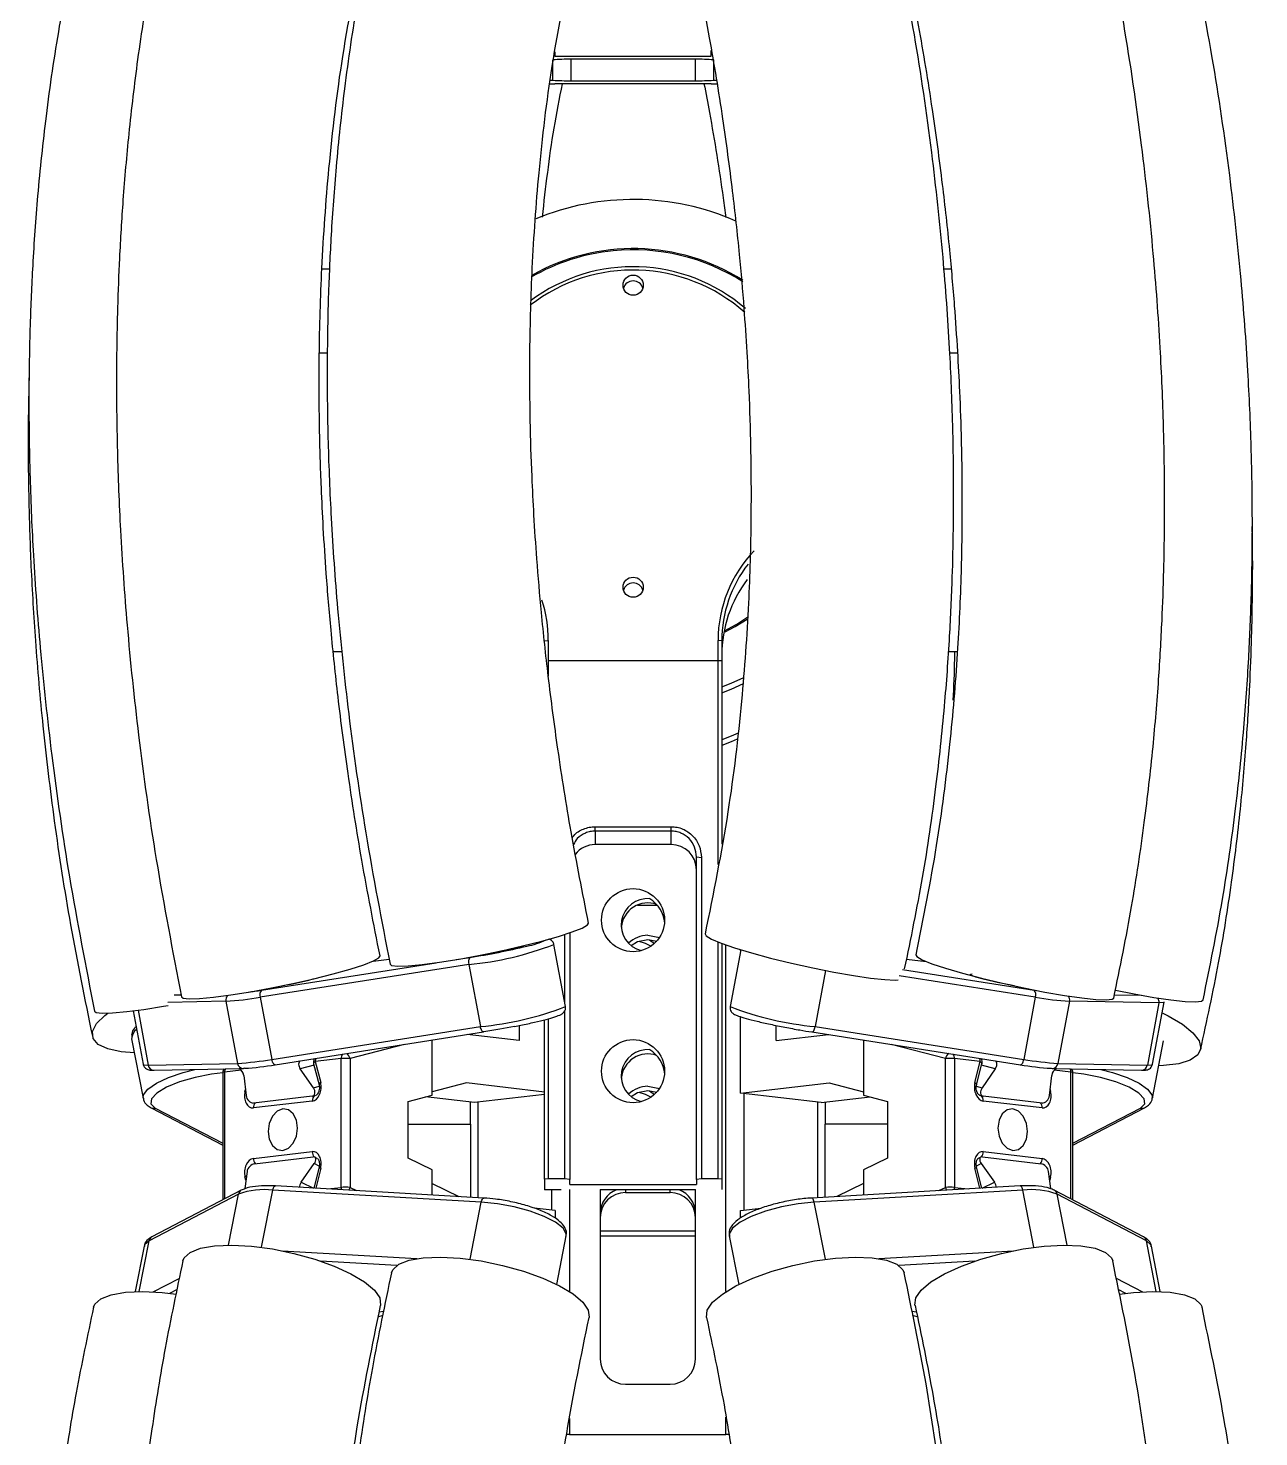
# Model space of a CAD drawing. Header units: millimetres. Extents: x 15 to 1184, y 5 to 836.
# Drawn here: x 571.63 to 591.06, y 318.06 to 340.3 of the extents above; entities that cross this region are included whole.
import ezdxf

# ---------------------------------------------------------------- set-up
doc = ezdxf.new("R2010")
doc.units = ezdxf.units.MM
doc.layers.get('0').update_dxf_attribs({"lineweight": 18})

msp = doc.modelspace()

# ---------------------------------------------------------------- linework, layer by layer
at = {"color": 7, "linetype": 'Continuous', "lineweight": 25}
for p, q in [((579.9139, 339.4766), (579.9139, 339.7986)), ((579.9482, 339.9246), (579.9482, 339.8541)), ((579.9482, 339.8541), (582.4168, 339.8541)), ((582.1683, 339.8077), (580.1967, 339.8077)), ((580.1967, 339.8077), (580.1967, 339.4675)), ((582.1683, 339.4675), (582.1683, 339.8077)), ((582.4168, 339.8541), (582.4168, 339.9444)), ((582.4511, 339.7986), (582.4511, 339.4766)), ((579.878, 339.4793), (579.9139, 339.4766)), ((582.4168, 339.4211), (579.9482, 339.4211)), ((580.1967, 339.4675), (582.1683, 339.4675)), ((582.4511, 339.4766), (582.4931, 339.4798)), ((576.2668, 336.5006), (576.3891, 336.5006)), ((586.0879, 336.5006), (586.2021, 336.5006)), ((576.3534, 335.1666), (576.2272, 335.1666)), ((586.3039, 335.1666), (586.1819, 335.1666)), ((579.7825, 330.6266), (579.8425, 330.6335)), ((579.8425, 330.6335), (579.8425, 330.3115)), ((582.5225, 330.3115), (582.5225, 330.6335)), ((582.5825, 330.6266), (582.5225, 330.6335)), ((582.5825, 330.6266), (582.5825, 330.3109)), ((576.4473, 330.4571), (576.5871, 330.4571)), ((579.8425, 330.3115), (579.8425, 330.0658)), ((582.5225, 330.3115), (579.8425, 330.3115)), ((582.5225, 327.0933), (582.5225, 330.3115)), ((582.5825, 330.3109), (582.5225, 330.3115)), ((582.5825, 330.3109), (582.5825, 327.4142)), ((586.1619, 330.4571), (586.3017, 330.4571)), ((580.5825, 327.6921), (581.7825, 327.6921)), ((580.5825, 327.6233), (580.5825, 327.6921)), ((581.7825, 327.6233), (580.5825, 327.6233)), ((580.5825, 327.6233), (580.5825, 327.4088)), ((581.7825, 327.6233), (581.7825, 327.6921)), ((581.7825, 327.4088), (581.7825, 327.6233)), ((581.7825, 327.4088), (580.5825, 327.4088)), ((582.1825, 327.214), (582.2609, 327.2049)), ((582.1825, 322.1222), (582.1825, 327.214)), ((582.2609, 327.2049), (582.2609, 322.1332)), ((581.25, 326.4551), (581.5615, 326.4551)), ((580.1825, 326.0169), (580.1825, 322.1222)), ((580.1136, 324.853), (579.9306, 325.8336)), ((580.1041, 324.9035), (580.1041, 325.9911)), ((581.4134, 325.9088), (581.5542, 325.8847)), ((581.4405, 325.908), (581.5192, 325.8497)), ((582.5225, 322.1332), (582.5225, 325.8729)), ((582.5825, 325.8499), (582.5825, 322.1261)), ((582.6477, 320.3522), (582.6477, 325.8264)), ((577.0761, 325.5708), (577.3297, 325.6001)), ((578.3897, 325.5946), (578.6048, 325.6284)), ((582.8808, 325.7506), (582.7133, 324.8529)), ((582.877, 325.7356), (582.8783, 325.7373)), ((582.8781, 325.7357), (582.877, 325.7356)), ((582.877, 325.7303), (582.877, 325.7356)), ((585.4994, 325.5999), (585.8103, 325.5639)), ((578.5871, 325.517), (575.2943, 324.9995)), ((575.3121, 325.1108), (578.0707, 325.5444)), ((578.5871, 325.517), (578.7701, 324.5364)), ((584.2219, 325.4213), (584.0567, 324.5364)), ((585.4373, 325.4374), (587.5148, 325.1108)), ((587.5325, 324.9994), (585.3837, 325.3372)), ((574.7531, 324.9368), (573.8321, 324.919)), ((573.9342, 325.0372), (574.0449, 325.0394)), ((574.7531, 324.9368), (574.9361, 323.9561)), ((575.2943, 324.9995), (575.4773, 324.0188)), ((587.5325, 324.9994), (587.3495, 324.0188)), ((587.5148, 325.1108), (587.5856, 325.0999)), ((588.0737, 324.9368), (587.8907, 323.9561)), ((589.4846, 324.9095), (588.0737, 324.9368)), ((588.7819, 325.0393), (589.2085, 325.0311)), ((589.4846, 324.9095), (589.3016, 323.9289)), ((589.383, 323.9412), (589.566, 324.9218)), ((573.2865, 324.7843), (573.4439, 323.9412)), ((573.3637, 324.7947), (573.5253, 323.9289)), ((580.1041, 322.1332), (580.1041, 324.7865)), ((582.877, 323.4836), (582.877, 324.6927)), ((575.4773, 324.0188), (578.7701, 324.5364)), ((579.3841, 324.5534), (579.3841, 324.315)), ((579.7825, 322.1261), (579.7825, 324.6443)), ((579.8425, 324.6606), (579.8425, 322.1332)), ((583.4427, 324.3149), (583.4427, 324.5537)), ((584.0567, 324.5364), (587.3495, 324.0188)), ((573.2623, 324.3426), (573.4453, 323.4044)), ((575.5289, 323.9334), (578.8217, 324.4509)), ((577.5687, 324.254), (576.7113, 324.0306)), ((578.0066, 323.4531), (578.0066, 324.3228)), ((579.3841, 324.315), (578.5622, 324.4102)), ((578.8245, 324.4517), (578.8217, 324.4509)), ((583.4427, 324.3149), (584.2646, 324.4101)), ((584.0052, 324.4509), (587.2979, 323.9333)), ((584.8203, 324.3228), (584.8203, 323.4531)), ((586.1156, 324.0306), (585.2582, 324.254)), ((589.3814, 323.4044), (589.5579, 324.3091)), ((576.5699, 324.0306), (576.1629, 323.9834)), ((576.5699, 321.9978), (576.5699, 324.0306)), ((576.7113, 324.0306), (576.7113, 321.9978)), ((586.1156, 321.9978), (586.1156, 324.0306)), ((586.257, 324.0306), (586.257, 321.9978)), ((586.664, 323.9834), (586.257, 324.0306)), ((573.5253, 323.9289), (574.9361, 323.9561)), ((573.6174, 323.8485), (575.0282, 323.8757)), ((574.7021, 323.8094), (574.7021, 321.8003)), ((574.9947, 323.8481), (574.7314, 323.8176)), ((574.7314, 323.8176), (574.7314, 321.8156)), ((575.0446, 323.8777), (575.0282, 323.8757)), ((576.143, 323.9261), (575.9259, 323.8695)), ((576.1326, 323.5701), (575.9259, 323.8695)), ((576.1367, 323.9503), (576.2221, 323.6192)), ((576.1629, 323.9834), (576.2482, 323.6523)), ((586.5787, 323.6523), (586.664, 323.9834)), ((586.6048, 323.6192), (586.6901, 323.9503)), ((586.9009, 323.8695), (586.6839, 323.9261)), ((586.9009, 323.8695), (586.6942, 323.57)), ((587.7823, 323.8777), (587.7986, 323.8757)), ((587.7986, 323.8757), (589.2095, 323.8485)), ((588.0955, 323.8176), (587.8321, 323.8481)), ((587.8907, 323.9561), (589.3016, 323.9289)), ((588.0955, 321.8156), (588.0955, 323.8176)), ((588.1248, 321.8003), (588.1248, 323.8094)), ((575.0343, 323.7663), (575.0703, 323.447)), ((576.1326, 323.5701), (576.2257, 323.5943)), ((578.5498, 323.6458), (578.0066, 323.5043)), ((579.7825, 323.503), (578.5498, 323.6458)), ((582.877, 323.4836), (584.2771, 323.6458)), ((584.2771, 323.6458), (584.8203, 323.5043)), ((586.6007, 323.5944), (586.6942, 323.57)), ((587.7565, 323.447), (587.7925, 323.7662)), ((575.053, 323.5139), (575.0597, 323.5413)), ((575.053, 323.5139), (575.0632, 323.5102)), ((576.1153, 323.4372), (575.1859, 323.3295)), ((576.1153, 323.3609), (575.1859, 323.2533)), ((576.1221, 323.4384), (576.1735, 323.4518)), ((577.6305, 323.3551), (578.0066, 323.4531)), ((577.6305, 322.4603), (577.6305, 323.3551)), ((578.677, 323.3362), (577.9023, 323.4259)), ((578.6134, 322.9983), (578.6134, 323.3436)), ((579.7825, 323.4643), (578.677, 323.3362)), ((578.7306, 323.3424), (578.7306, 321.8353)), ((581.4134, 323.525), (581.5542, 323.5009)), ((581.4405, 323.5241), (581.5192, 323.4659)), ((584.1498, 323.3362), (582.877, 323.4836)), ((582.9306, 323.4774), (582.9306, 321.6369)), ((584.0962, 321.8353), (584.0962, 323.3424)), ((584.1498, 323.3362), (584.9245, 323.4259)), ((584.2134, 323.3436), (584.2134, 322.9983)), ((584.8203, 323.4531), (585.1963, 323.3551)), ((585.1963, 323.3551), (585.1963, 322.4603)), ((586.6534, 323.4518), (586.7047, 323.4384)), ((587.6409, 323.3295), (586.7115, 323.4371)), ((587.6409, 323.2533), (586.7115, 323.3609)), ((587.7738, 323.5139), (587.7636, 323.5102)), ((587.7672, 323.5413), (587.7738, 323.5139)), ((573.5692, 323.2558), (574.702, 322.6652)), ((573.6337, 323.2507), (574.702, 322.6937)), ((588.1248, 322.6652), (589.2576, 323.2558)), ((588.1248, 322.6937), (589.193, 323.2507)), ((577.6305, 322.9983), (578.6134, 322.9983)), ((578.6134, 322.9983), (578.6134, 321.8421)), ((584.2134, 321.8421), (584.2134, 322.9983)), ((585.1963, 322.9983), (584.2134, 322.9983)), ((574.7021, 322.7075), (574.702, 322.7038)), ((574.702, 322.7038), (574.7021, 322.7042)), ((574.702, 322.7038), (574.702, 321.8003)), ((575.1859, 322.4545), (576.1153, 322.5621)), ((575.2006, 322.371), (576.13, 322.4787)), ((576.1946, 322.4556), (576.1545, 322.4753)), ((578.0066, 322.2752), (577.6305, 322.4603)), ((585.1963, 322.4603), (584.8203, 322.2752)), ((586.6724, 322.4753), (586.6322, 322.4555)), ((586.6968, 322.4787), (587.6262, 322.371)), ((586.7115, 322.5621), (587.6409, 322.4545)), ((575.0851, 322.2495), (575.049, 321.9782)), ((575.9406, 322.0814), (576.1474, 322.3726)), ((576.2218, 322.317), (576.1411, 321.9853)), ((576.2248, 322.3344), (576.1474, 322.3726)), ((576.2482, 322.3015), (576.1709, 321.9836)), ((578.0066, 321.8773), (578.0066, 322.2752)), ((584.8203, 322.2752), (584.8203, 321.8773)), ((586.656, 321.9836), (586.5787, 322.3015)), ((586.6795, 322.3726), (586.6026, 322.3347)), ((586.6858, 321.9853), (586.6051, 322.317)), ((586.6795, 322.3726), (586.8862, 322.0814)), ((587.7778, 321.9782), (587.7418, 322.2495)), ((575.0666, 322.1105), (575.053, 322.1631)), ((578.8267, 321.8298), (575.5339, 322.0205)), ((575.9406, 322.0814), (576.1352, 321.9857)), ((578.0066, 322.0602), (578.4279, 321.8529)), ((579.8425, 322.1332), (579.7825, 322.1261)), ((579.7825, 322.1261), (579.7825, 321.9595)), ((580.1041, 322.1332), (579.8425, 322.1332)), ((580.1825, 322.1222), (580.1041, 322.1332)), ((580.1825, 322.0452), (580.1825, 322.1222)), ((580.1825, 322.0452), (582.1825, 322.0452)), ((582.2609, 322.1332), (582.1825, 322.1222)), ((582.1825, 322.1222), (582.1825, 322.0452)), ((582.5225, 322.1332), (582.2609, 322.1332)), ((582.5825, 322.1261), (582.5225, 322.1332)), ((582.5825, 322.1261), (582.5825, 321.9621)), ((587.293, 322.0205), (584.0002, 321.8298)), ((584.8203, 322.0602), (584.399, 321.8529)), ((586.6917, 321.9857), (586.8862, 322.0814)), ((587.7738, 322.1631), (587.7603, 322.1104)), ((574.9509, 321.8922), (573.54, 321.1566)), ((574.9948, 321.9529), (573.5839, 321.2174)), ((574.7937, 321.0867), (574.9509, 321.8922)), ((575.3159, 321.0516), (575.4921, 321.9549)), ((578.7848, 321.7641), (575.4921, 321.9549)), ((576.3551, 321.9729), (576.5699, 321.9978)), ((576.7113, 321.9978), (576.8161, 321.9462)), ((580.0467, 321.9595), (579.7825, 321.9595)), ((579.8962, 321.6369), (579.8962, 321.9595)), ((580.1791, 321.9621), (580.1791, 320.3524)), ((580.6619, 321.9621), (580.6619, 319.2867)), ((582.1649, 321.9595), (580.6619, 321.9595)), ((581.0619, 321.9595), (581.0619, 321.9159)), ((581.0619, 321.9159), (581.7649, 321.9159)), ((581.7649, 321.9159), (581.7649, 321.9595)), ((582.1649, 319.2867), (582.1649, 321.9621)), ((587.3348, 321.9549), (584.042, 321.7641)), ((586.0108, 321.9462), (586.1156, 321.9978)), ((586.257, 321.9978), (586.4717, 321.9729)), ((587.511, 321.0516), (587.3348, 321.9549)), ((589.2429, 321.2174), (587.8321, 321.9529)), ((589.2869, 321.1566), (587.876, 321.8922)), ((588.0331, 321.0867), (587.876, 321.8922)), ((578.609, 320.8629), (578.7848, 321.7641)), ((579.9498, 321.6307), (579.617, 321.6693)), ((579.9498, 321.6307), (579.9498, 321.5104)), ((582.877, 321.6307), (583.2026, 321.6684)), ((582.877, 321.5113), (582.877, 321.6307)), ((584.2178, 320.8633), (584.042, 321.7641)), ((573.3833, 320.3534), (573.54, 321.1566)), ((579.9775, 320.4656), (580.1268, 321.2307)), ((580.6619, 321.3108), (582.1649, 321.3108)), ((582.1649, 321.2251), (580.6619, 321.2251)), ((582.7001, 321.2307), (582.8494, 320.4656)), ((589.4436, 320.3529), (589.2869, 321.1566)), ((573.4601, 321.0688), (573.3203, 320.3522)), ((575.6401, 320.9975), (577.7672, 320.8742)), ((585.0619, 320.8744), (587.1868, 320.9975)), ((589.5066, 320.3517), (589.3667, 321.0688)), ((577.4524, 320.7655), (576.247, 320.8353)), ((586.5798, 320.8353), (585.375, 320.7655)), ((573.6043, 320.3473), (574.0161, 320.562)), ((588.8088, 320.563), (589.2234, 320.3469)), ((573.9802, 320.3841), (573.8636, 320.3233)), ((588.9639, 320.323), (588.8436, 320.3857)), ((577.2421, 320.0366), (577.1732, 320.0286)), ((585.6545, 320.0285), (585.5823, 320.0368)), ((577.231, 319.975), (577.1593, 319.9532)), ((585.6694, 319.9528), (585.5926, 319.9764)), ((581.0619, 318.8894), (581.7649, 318.8894)), ((580.1791, 318.3507), (580.1791, 318.0948)), ((582.6477, 318.0948), (582.6477, 318.3679)), ((580.1791, 318.0948), (582.6477, 318.0948))]:
    msp.add_line(p, q, dxfattribs=at)
for points in [[(582.9947, 331.0007), (582.8499, 330.9075), (582.6191, 330.7802)], [(582.6378, 330.7673), (582.7925, 330.8505), (582.9825, 330.9684)], [(582.5825, 329.8986), (582.7306, 329.9569), (582.9322, 330.0475)], [(582.5825, 329.8059), (582.7306, 329.8643), (582.925, 329.9514)], [(582.839, 329.17), (582.7306, 329.123), (582.5825, 329.0646)], [(582.8261, 329.0715), (582.7306, 329.0303), (582.5825, 328.972)], [(577.3443, 325.5213), (577.3685, 325.5031), (577.4641, 325.4908), (577.6274, 325.4952), (577.8507, 325.5159), (578.1236, 325.5521), (578.4333, 325.6021), (578.7653, 325.6635), (579.1042, 325.7334), (579.434, 325.8086), (579.7393, 325.8855), (580.0059, 325.9606), (580.2214, 326.0304), (580.3755, 326.0916), (580.4611, 326.1412), (580.4776, 326.1711)], [(581.1492, 325.816), (581.2527, 325.8771), (581.4134, 325.9088)], [(581.2738, 325.8851), (581.3738, 325.8557), (581.4646, 325.8069)], [(581.4134, 325.9783), (581.5741, 325.9466), (581.5956, 325.9371)], [(582.3182, 326.0003), (582.3336, 325.9699), (582.4179, 325.9184), (582.5705, 325.8543), (582.7843, 325.7808), (583.0493, 325.7011), (583.3531, 325.619), (583.6815, 325.5384), (584.0192, 325.463), (584.3503, 325.3963), (584.6594, 325.3415), (584.932, 325.3012), (585.1554, 325.2772), (585.3192, 325.2706), (585.3685, 325.2731)], [(574.0513, 325.0048), (574.0753, 324.9869), (574.1708, 324.9749), (574.3339, 324.9795), (574.5571, 325.0005), (574.8299, 325.0367), (575.1395, 325.0866), (575.4715, 325.1479), (575.8104, 325.2175), (576.1403, 325.2924), (576.4458, 325.369), (576.7126, 325.4437), (576.9282, 325.513), (577.0825, 325.5737), (577.1684, 325.6229), (577.185, 325.6525)], [(585.6459, 325.6714), (585.6619, 325.6417), (585.747, 325.5916), (585.9003, 325.5292), (586.1149, 325.4574), (586.3806, 325.3795), (586.6851, 325.2993), (587.014, 325.2205), (587.352, 325.1467), (587.6833, 325.0815), (587.9924, 325.0278), (588.2649, 324.9881), (588.488, 324.9644), (588.6513, 324.9577), (588.7471, 324.9684), (588.7715, 324.986)], [(587.1996, 325.1791), (587.1501, 325.1884), (586.9292, 325.233), (586.7366, 325.2774), (586.5932, 325.3167), (586.5145, 325.3467), (586.5091, 325.3641), (586.5381, 325.3676)], [(588.7996, 325.1101), (589.093, 325.0522), (589.4022, 324.9981), (589.6747, 324.9583), (589.8979, 324.9344), (590.0613, 324.9277), (590.1573, 324.9385), (590.1819, 324.9563)], [(589.566, 324.9218), (589.5563, 324.9146), (589.4846, 324.9095)], [(573.3058, 324.1199), (573.1002, 324.1374), (572.8876, 324.1839), (572.7367, 324.2555), (572.6546, 324.349), (572.645, 324.4598), (572.7086, 324.583), (572.8421, 324.7126), (572.8891, 324.7476)], [(572.6777, 324.7784), (572.7021, 324.7598), (572.798, 324.7472), (572.9615, 324.7513), (573.185, 324.7719), (573.458, 324.8082), (573.7677, 324.8583), (573.8403, 324.8712)], [(589.5342, 324.7514), (589.6309, 324.7041), (589.8554, 324.5723), (590.0205, 324.4387), (590.1183, 324.3096), (590.1443, 324.191), (590.0973, 324.0884), (589.9795, 324.0067), (589.7964, 323.9496), (589.5565, 323.9198), (589.4813, 323.9166)], [(578.8217, 324.4509), (578.8171, 324.4509), (578.8093, 324.454), (578.8014, 324.4608), (578.7936, 324.471), (578.7864, 324.4842), (578.7799, 324.4999), (578.7744, 324.5175), (578.7701, 324.5364)], [(579.3104, 324.5385), (579.0787, 324.4946), (578.8245, 324.4517)], [(584.0052, 324.4509), (584.0098, 324.4509), (584.0176, 324.454), (584.0255, 324.4608), (584.0332, 324.471), (584.0405, 324.4842), (584.047, 324.4999), (584.0525, 324.5175), (584.0567, 324.5364)], [(575.5289, 323.9334), (575.5243, 323.9334), (575.5165, 323.9364), (575.5086, 323.9432), (575.5008, 323.9534), (575.4936, 323.9666), (575.4871, 323.9823), (575.4816, 324), (575.4773, 324.0188)], [(587.2979, 323.9333), (587.3026, 323.9334), (587.3104, 323.9364), (587.3183, 323.9432), (587.326, 323.9534), (587.3333, 323.9666), (587.3398, 323.9823), (587.3453, 323.9999), (587.3495, 324.0188)], [(573.4439, 323.9412), (573.4536, 323.9339), (573.5253, 323.9289)], [(573.445, 323.406), (573.4518, 323.4608), (573.5202, 323.5503), (573.6539, 323.6431), (573.8433, 323.7325), (574.0746, 323.8121), (574.2617, 323.8609)], [(574.7021, 323.8049), (574.5255, 323.784), (574.265, 323.7332), (574.0202, 323.6623), (573.8123, 323.5775), (573.6595, 323.4861), (573.5749, 323.396), (573.5661, 323.3152), (573.6337, 323.2507)], [(576.1629, 323.9834), (576.1506, 323.9749), (576.142, 323.9663), (576.1372, 323.9582), (576.1366, 323.9508), (576.1367, 323.9503)], [(586.664, 323.9834), (586.6762, 323.9749), (586.6849, 323.9663), (586.6896, 323.9582), (586.6902, 323.9508), (586.6901, 323.9503)], [(589.193, 323.2507), (589.2606, 323.3152), (589.2518, 323.396), (589.1673, 323.486), (589.0144, 323.5775), (588.8066, 323.6623), (588.5617, 323.7332), (588.3012, 323.784), (588.1248, 323.8049)], [(588.565, 323.8609), (588.7522, 323.8121), (588.9835, 323.7325), (589.1728, 323.6431), (589.3065, 323.5503), (589.3749, 323.4608), (589.3822, 323.4094)], [(589.3016, 323.9289), (589.3733, 323.9339), (589.383, 323.9412)], [(576.2482, 323.6523), (576.236, 323.6438), (576.2273, 323.6352), (576.2226, 323.6271), (576.222, 323.6197), (576.2221, 323.6193)], [(581.4134, 323.5945), (581.5741, 323.5627), (581.5956, 323.5532)], [(586.5787, 323.6523), (586.5909, 323.6438), (586.5995, 323.6352), (586.6043, 323.6271), (586.6049, 323.6197), (586.6048, 323.6193)], [(581.1492, 323.4321), (581.2527, 323.4932), (581.4134, 323.525)], [(581.2738, 323.5013), (581.3738, 323.4718), (581.4646, 323.423)], [(575.884, 322.9347), (575.8662, 323.0581), (575.8156, 323.1586), (575.7399, 323.2209), (575.6506, 323.2355), (575.5613, 323.2002), (575.4856, 323.1204), (575.435, 323.0082), (575.4173, 322.8807), (575.435, 322.7573), (575.4856, 322.6568), (575.5613, 322.5945), (575.6506, 322.5799), (575.7399, 322.6152), (575.8156, 322.6951), (575.8662, 322.8073), (575.884, 322.9347)], [(587.4096, 322.8807), (587.3918, 323.0082), (587.3412, 323.1204), (587.2655, 323.2002), (587.1762, 323.2355), (587.0869, 323.2209), (587.0112, 323.1586), (586.9607, 323.0581), (586.9429, 322.9347), (586.9607, 322.8072), (587.0112, 322.695), (587.0869, 322.6152), (587.1762, 322.5799), (587.2655, 322.5945), (587.3412, 322.6568), (587.3918, 322.7573), (587.4096, 322.8807)], [(575.0751, 322.1744), (575.0683, 322.1713), (575.053, 322.1631)], [(575.4921, 321.9549), (575.4963, 321.9725), (575.5018, 321.9882), (575.5083, 322.0012), (575.5156, 322.0112), (575.5233, 322.0177), (575.5312, 322.0204), (575.5339, 322.0205)], [(587.3348, 321.9549), (587.3305, 321.9725), (587.3251, 321.9882), (587.3186, 322.0012), (587.3113, 322.0112), (587.3036, 322.0177), (587.2956, 322.0204), (587.293, 322.0205)], [(587.7518, 322.1744), (587.7586, 322.1713), (587.7738, 322.1631)], [(578.7848, 321.7641), (578.7891, 321.7818), (578.7946, 321.7974), (578.8011, 321.8105), (578.8083, 321.8205), (578.8161, 321.8269), (578.824, 321.8297), (578.8267, 321.8298)], [(584.042, 321.7641), (584.0378, 321.7818), (584.0323, 321.7974), (584.0258, 321.8105), (584.0185, 321.8204), (584.0108, 321.8269), (584.0029, 321.8297), (584.0002, 321.8298)], [(580.1268, 321.2307), (580.1264, 321.2666), (580.0747, 321.3544), (579.9562, 321.447), (579.7792, 321.5378), (579.5567, 321.6204), (579.3045, 321.6886), (579.0409, 321.7377), (578.7848, 321.7641)], [(584.042, 321.7641), (583.7859, 321.7377), (583.5223, 321.6886), (583.2702, 321.6204), (583.0476, 321.5378), (582.8707, 321.447), (582.7521, 321.3544), (582.7004, 321.2666), (582.7001, 321.2307)], [(573.54, 321.1566), (573.4683, 321.0923), (573.4601, 321.0688)], [(589.3667, 321.0688), (589.3586, 321.0923), (589.2869, 321.1566)], [(574.0721, 320.8388), (574.0919, 320.8851), (574.1874, 320.9722), (574.3505, 321.0366), (574.5736, 321.0754), (574.8462, 321.0866), (575.1556, 321.0698), (575.4873, 321.0257), (575.8258, 320.9565), (576.1553, 320.8653), (576.4604, 320.7564), (576.7267, 320.635), (576.942, 320.5066), (577.096, 320.3773), (577.1816, 320.2531), (577.1947, 320.1399), (577.1937, 320.1354)], [(577.3653, 320.6502), (577.3853, 320.6967), (577.481, 320.784), (577.6443, 320.8485), (577.8675, 320.8872), (578.1402, 320.8982), (578.4496, 320.8812), (578.7812, 320.8367), (579.1197, 320.767), (579.449, 320.6753), (579.7539, 320.5659), (580.02, 320.4439), (580.235, 320.3149), (580.3888, 320.1851), (580.4741, 320.0605), (580.487, 319.9469), (580.486, 319.9425)], [(582.341, 319.9419), (582.34, 319.9462), (582.3527, 320.0598), (582.4378, 320.1845), (582.5913, 320.3144), (582.806, 320.4434), (583.072, 320.5656), (583.3767, 320.6752), (583.706, 320.7671), (584.0444, 320.8369), (584.3761, 320.8815), (584.6856, 320.8987), (584.9584, 320.8878), (585.1818, 320.8492), (585.3453, 320.7847), (585.4413, 320.6974), (585.4615, 320.6504)], [(585.6332, 320.1352), (585.6321, 320.1398), (585.6453, 320.2531), (585.7309, 320.3772), (585.8849, 320.5066), (586.1001, 320.6349), (586.3665, 320.7564), (586.6716, 320.8653), (587.001, 320.9565), (587.3396, 321.0257), (587.6713, 321.0698), (587.9807, 321.0866), (588.2533, 321.0754), (588.4763, 321.0366), (588.6395, 320.9722), (588.735, 320.8851), (588.7549, 320.8385)], [(572.6617, 320.1053), (572.6818, 320.152), (572.7777, 320.2393), (572.9412, 320.3037), (573.1645, 320.3423), (573.4373, 320.3533), (573.7468, 320.3362), (573.965, 320.3097)], [(588.8637, 320.3095), (589.0812, 320.3358), (589.3906, 320.3528), (589.6633, 320.3417), (589.8865, 320.303), (590.0497, 320.2385), (590.1454, 320.1513), (590.1654, 320.1046)], [(580.1791, 318.0948), (580.1399, 318.0946), (580.1295, 318.0945)], [(582.6918, 318.0945), (582.6869, 318.0946), (582.6477, 318.0948)]]:
    msp.add_lwpolyline(points, dxfattribs=at)
for centre, radius in [((581.1818, 336.2402), 0.1593), ((581.1818, 331.4725), 0.1593), ((581.1804, 326.216), 0.4978), ((581.1804, 323.8322), 0.4978)]:
    msp.add_circle(centre, radius, dxfattribs=at)
for centre, radius, start, end in [((580.1795, 335.9237), 3.884, 89.74655, 93.92199), ((582.1855, 335.9237), 3.884, 86.07801, 90.25345), ((579.9477, 344.4768), 5.0557, 269.1139, 270.00589), ((580.1795, 343.3515), 3.884, 266.07801, 270.25345), ((582.1855, 343.3515), 3.884, 269.74655, 273.92199), ((582.4174, 344.461), 5.0399, 269.99304, 270.98608), ((581.1825, 333.5692), 4.0243, 66.2213, 112.46391), ((581.1813, 333.5838), 3.2149, 95.64279, 120.04007), ((581.1824, 333.5808), 3.238, 57.7106, 119.65919), ((581.183, 333.5828), 3.2161, 57.48177, 95.67043), ((581.1824, 333.8263), 2.6529, 48.41492, 127.74473), ((581.1824, 333.8186), 2.7132, 49.19476, 126.71075), ((581.1825, 336.1467), 0.1603, 17.24778, 162.75223), ((584.5614, 330.6324), 2.0389, 136.09951, 179.96895), ((584.5602, 330.626), 1.9777, 142.24077, 179.9825), ((584.5601, 330.4013), 1.9776, 142.91433, 179.98298), ((581.1825, 331.379), 0.1603, 17.24747, 162.75253), ((577.8088, 330.6334), 2.0337, 0.00311, 18.19406), ((580.5821, 327.008), 0.4008, 89.93961, 141.97468), ((581.7838, 327.0102), 0.3987, 0.19412, 90.19282), ((581.4113, 326.1406), 0.4171, 85.31266, 255.75157), ((581.4129, 326.0687), 0.4197, 70.41755, 174.95648), ((581.1862, 326.1303), 0.4963, 5.05278, 58.52778), ((578.1409, 330.4206), 4.9238, 275.19929, 291.31347), ((576.8736, 336.743), 11.2487, 278.85352, 283.5268), ((577.8515, 331.9281), 6.3212, 280.86832, 284.66931), ((579.2761, 327.0376), 1.2522, 280.51831, 295.1508), ((581.413, 325.5574), 0.421, 89.94258, 135.82203), ((578.693, 325.5573), 0.1132, 141.08635, 200.81145), ((574.4296, 331.9061), 6.8327, 280.14588, 285.0393), ((574.8557, 324.957), 0.1046, 136.10703, 191.16221), ((574.4749, 329.7065), 4.7779, 273.33857, 279.87547), ((574.0172, 333.2973), 8.2883, 277.55046, 278.98787), ((575.4002, 325.0397), 0.1132, 141.08635, 200.81145), ((587.4267, 325.0397), 0.1132, 339.18855, 38.91365), ((588.352, 329.7065), 4.7779, 260.12453, 266.66143), ((587.9697, 324.9568), 0.1059, 349.09273, 35.08212), ((589.3804, 324.9296), 0.1061, 349.12127, 33.10662), ((578.3246, 329.4365), 4.9203, 275.195, 291.32086), ((584.5023, 329.4365), 4.9203, 248.67914, 264.805), ((573.4598, 324.3339), 0.1977, 126.90765, 177.48306), ((574.6579, 328.7259), 4.7779, 273.33857, 279.87547), ((576.2336, 323.9752), 0.1, 146.05686, 194.45356), ((576.2834, 323.9851), 0.1205, 155.687, 180.77249), ((576.6771, 324.0348), 0.1073, 142.23363, 182.25516), ((576.6406, 323.317), 0.7171, 84.34108, 95.65892), ((576.5949, 324.0135), 0.1176, 8.34713, 56.15772), ((581.4113, 323.7567), 0.4171, 85.31266, 255.75156), ((581.4129, 323.6848), 0.4197, 70.41755, 174.95648), ((581.1862, 323.7465), 0.4963, 5.05278, 58.52778), ((586.232, 324.0135), 0.1176, 123.84228, 171.65287), ((586.1863, 323.317), 0.7171, 84.34108, 95.65892), ((586.1498, 324.0348), 0.1073, 357.74484, 37.76637), ((586.5435, 323.985), 0.1205, 359.22751, 24.313), ((586.5933, 323.9752), 0.1, 345.54644, 33.94314), ((588.169, 328.7259), 4.7779, 260.12453, 266.66143), ((573.6183, 323.9425), 0.094, 188.32692, 269.42464), ((574.8021, 323.8094), 0.1, 142.83949, 180), ((574.7282, 323.7726), 0.0451, 85.92265, 125.32291), ((574.8514, 323.8193), 0.12, 154.89589, 180.80557), ((575.0292, 323.9698), 0.094, 188.32692, 269.42464), ((574.7942, 328.1705), 4.3001, 273.33857, 279.87547), ((588.0327, 328.1704), 4.3001, 260.12453, 266.66143), ((587.7977, 323.9698), 0.094, 270.57536, 351.67308), ((587.9755, 323.8193), 0.12, 359.19443, 25.10411), ((588.0987, 323.7726), 0.0451, 54.67709, 94.07735), ((588.0248, 323.8094), 0.1, 0, 37.16051), ((589.2085, 323.9425), 0.094, 270.57536, 351.67308), ((581.413, 323.1735), 0.421, 89.94258, 135.82203), ((576.2051, 323.3698), 0.0903, 119.25381, 185.63657), ((586.6217, 323.3698), 0.0903, 354.36343, 60.74619), ((573.6076, 323.3311), 0.0846, 242.89232, 287.94297), ((575.2823, 323.2605), 0.0966, 131.16492, 184.30913), ((587.5446, 323.2605), 0.0966, 355.69087, 48.83508), ((589.2191, 323.3311), 0.0846, 252.05703, 297.10793), ((575.3144, 322.4522), 0.1285, 178.95733, 218.29865), ((576.2431, 322.5597), 0.1278, 178.89488, 219.46249), ((586.5838, 322.5597), 0.1278, 320.53751, 1.10512), ((587.5125, 322.4522), 0.1285, 321.70135, 1.04267), ((576.2543, 322.3424), 0.0413, 217.9525, 261.49333), ((586.5728, 322.3418), 0.0407, 278.26481, 322.52272), ((575.3514, 320.8019), 1.1616, 83.04385, 110.17018), ((575.0351, 321.8775), 0.0855, 118.14734, 170.12725), ((576.6406, 321.2842), 0.7171, 84.34108, 95.65892), ((576.7112, 321.9978), 0.1414, 179.99982, 195.42846), ((576.564, 322.0274), 0.1502, 330.45031, 348.65672), ((581.0597, 321.5871), 0.3978, 110.60034, 179.85604), ((581.0606, 321.5172), 0.3987, 89.80718, 179.80588), ((581.7662, 321.5172), 0.3987, 0.19412, 90.19282), ((581.7675, 321.5874), 0.3974, 0.10456, 69.43907), ((586.1863, 321.2842), 0.7171, 84.34108, 95.65892), ((586.2629, 322.0274), 0.1502, 191.34328, 209.54969), ((586.1156, 321.9978), 0.1414, 344.57136, 360), ((587.4755, 320.8018), 1.1616, 69.82982, 96.95615), ((587.7918, 321.8775), 0.0855, 9.87274, 61.85344), ((573.6242, 321.142), 0.0855, 118.12371, 170.12761), ((589.2026, 321.142), 0.0855, 9.87239, 61.87629), ((581.0606, 319.2881), 0.3987, 180.19412, 270.19282), ((581.7662, 319.2881), 0.3987, 269.80718, 359.80588)]:
    msp.add_arc(centre, radius, start, end, dxfattribs=at)
for centre, major_axis, ratio, start_param, end_param in [((574.9554, 323.7905), (-0.0568, 0.0861), 0.6481531, 4.0470249, 5.4207234), ((575.9799, 323.9091), (-0.0568, 0.0861), 0.6481531, 6.2809819, 7.8867492), ((586.847, 323.9091), (0.0568, 0.0861), 0.6481531, 4.6796214, 6.2853887), ((587.8715, 323.7905), (0.0568, 0.0861), 0.6481531, 0.862462, 2.2361604), ((576.1153, 323.5666), (0.0209, 0.2058), 0.6795486, 3.290007, 5.2098691), ((576.0787, 323.5304), (-0.0568, 0.0861), 0.6481531, 2.8252944, 4.7451566), ((586.7115, 323.5666), (-0.0209, 0.2058), 0.6795486, 1.0733162, 2.9931783), ((586.7481, 323.5304), (0.0568, 0.0861), 0.6481531, 1.5380287, 3.4578909), ((575.1859, 323.4589), (0.0209, 0.2058), 0.6795486, 1.3701448, 3.290007), ((575.1493, 323.4228), (-0.0568, 0.0861), 0.6481531, 0.9054322, 2.8252944), ((587.6409, 323.4589), (-0.0209, 0.2058), 0.6795486, 2.9931783, 4.9130405), ((587.6775, 323.4228), (0.0568, 0.0861), 0.6481531, 3.4578909, 5.3777531), ((575.1859, 322.2488), (0.0209, 0.2058), 0.6795486, 0.1484143, 2.0682765), ((576.1153, 322.3565), (0.0209, 0.2058), 0.6795486, 4.5117374, 6.4315996), ((576.0934, 322.3939), (0.0679, 0.0769), 0.54198, 4.9058544, 6.8257166), ((586.7115, 322.3565), (-0.0209, 0.2058), 0.6795486, 6.134771, 8.0546332), ((586.7334, 322.3939), (-0.0679, 0.0769), 0.54198, 5.740654, 7.6605162), ((587.6409, 322.2488), (-0.0209, 0.2058), 0.6795486, 4.2149088, 6.134771), ((575.164, 322.2862), (0.0679, 0.0769), 0.54198, 0.5425313, 2.4623935), ((587.6628, 322.2862), (-0.0679, 0.0769), 0.54198, 3.8207918, 5.740654), ((575.9946, 322.0601), (0.0679, 0.0769), 0.54198, 1.7642618, 2.8288188), ((586.8323, 322.0601), (-0.0679, 0.0769), 0.54198, 3.4543665, 4.5189235)]:
    msp.add_ellipse(centre, major_axis=major_axis, ratio=ratio, start_param=start_param, end_param=end_param, dxfattribs=at)
for points, knots in [([(573.8423, 342.4959), (573.7436, 342.0299), (573.5554, 341.1412), (573.3566, 339.8482), (573.2167, 338.6764), (573.1257, 337.6296), (573.0702, 336.7121), (573.04, 335.9266), (573.0261, 335.2475), (573.0221, 334.4954), (573.0352, 333.5429), (573.0848, 332.2903), (573.1893, 330.7935), (573.3712, 329.0591), (573.6463, 327.0964), (573.9115, 325.7271), (574.0513, 325.0048)], [0, 0, 0, 0, 1.4646131, 2.7931738, 3.9861636, 5.0437032, 5.9657791, 6.7523632, 7.403463, 8.0010869, 9.0028468, 10.2486736, 11.7370837, 13.4653525, 15.4288946, 17.6205276, 17.6205276, 17.6205276, 17.6205276]), ([(588.7716, 324.986), (588.8701, 325.4675), (589.058, 326.3854), (589.2551, 327.7118), (589.3928, 328.9081), (589.4812, 329.972), (589.5343, 330.9009), (589.5623, 331.6937), (589.5742, 332.3773), (589.5759, 333.1327), (589.5599, 334.0868), (589.5064, 335.3361), (589.3976, 336.8211), (589.2114, 338.5304), (588.9326, 340.4512), (588.6672, 341.777), (588.5272, 342.4762)], [0, 0, 0, 0, 1.4644657, 2.79234, 3.9845453, 5.0414088, 5.9629842, 6.7492365, 7.4001339, 7.9976928, 8.9994924, 10.2455999, 11.7346669, 13.4639772, 15.4286151, 17.6203611, 17.6203611, 17.6203611, 17.6203611]), ([(577.1358, 342.2527), (577.0285, 341.746), (576.8255, 340.7869), (576.6234, 339.3996), (576.4904, 338.1663), (576.4122, 337.0915), (576.3708, 336.1805), (576.3529, 335.4101), (576.3487, 334.6232), (576.3627, 333.6851), (576.4117, 332.4872), (576.5136, 331.0558), (576.6899, 329.3973), (576.9555, 327.5209), (577.21, 326.2118), (577.3443, 325.5214)], [0, 0, 0, 0, 1.5920136, 3.0135663, 4.2654831, 5.3480239, 6.2612652, 7.0052765, 7.6579179, 8.6158568, 9.8073355, 11.2308596, 12.8837283, 14.7614256, 16.8568872, 16.8568872, 16.8568872, 16.8568872]), ([(585.4693, 325.4464), (585.5688, 325.9268), (585.7661, 326.8795), (585.9648, 328.2676), (586.1009, 329.539), (586.1808, 330.6417), (586.223, 331.5729), (586.2413, 332.358), (586.2455, 333.158), (586.2313, 334.1091), (586.1812, 335.3186), (586.0774, 336.7564), (585.898, 338.4115), (585.6281, 340.2713), (585.3701, 341.5546), (585.2341, 342.2313)], [0, 0, 0, 0, 1.4621277, 2.8995159, 4.1653193, 5.2599455, 6.1834699, 6.935896, 7.5962516, 8.5657641, 9.7718084, 11.2130735, 12.8869707, 14.7888654, 16.911063, 16.911063, 16.911063, 16.911063]), ([(572.432, 341.8885), (572.3226, 341.3701), (572.1154, 340.389), (571.9106, 338.9694), (571.7767, 337.7075), (571.6989, 336.608), (571.6587, 335.6759), (571.6421, 334.8878), (571.6398, 334.0829), (571.6565, 333.1235), (571.7097, 331.8984), (571.8175, 330.4347), (572.0017, 328.7392), (572.2773, 326.8215), (572.5394, 325.4838), (572.6777, 324.7784)], [0, 0, 0, 0, 1.6287673, 3.0828406, 4.3632764, 5.4704452, 6.4044708, 7.165441, 7.8328975, 8.8125628, 10.0311023, 11.4869704, 13.1773339, 15.0973851, 17.2394871, 17.2394871, 17.2394871, 17.2394871]), ([(585.399, 341.8023), (585.4976, 341.3178), (585.6846, 340.3982), (585.9002, 339.07), (586.0611, 337.8851), (586.1746, 336.85), (586.2514, 335.9704), (586.3024, 335.2258), (586.3395, 334.5142), (586.367, 333.7258), (586.3795, 332.7749), (586.3644, 331.6568), (586.3059, 330.3744), (586.1831, 328.934), (585.9802, 327.3419), (585.7607, 326.2451), (585.6459, 325.6713)], [0, 0, 0, 0, 1.5249292, 2.8941074, 4.1037102, 5.151511, 6.0364116, 6.7580476, 7.3891572, 8.1683256, 9.1131749, 10.2221002, 11.4929868, 12.9232294, 14.5099932, 16.2508107, 16.2508107, 16.2508107, 16.2508107]), ([(590.1819, 324.9564), (590.2899, 325.4854), (590.4943, 326.4864), (590.6961, 327.9231), (590.8277, 329.1936), (590.904, 330.2954), (590.9433, 331.2256), (590.9592, 332.0098), (590.9611, 332.8088), (590.9442, 333.7586), (590.8912, 334.9663), (590.7843, 336.4017), (590.6024, 338.0539), (590.3309, 339.9101), (590.0736, 341.1913), (589.9379, 341.8668)], [0, 0, 0, 0, 1.6085916, 3.0444032, 4.308792, 5.4022087, 6.3247431, 7.0764017, 7.7359974, 8.7043594, 9.9089984, 11.3485532, 13.0203171, 14.9194107, 17.0376738, 17.0376738, 17.0376738, 17.0376738]), ([(577.185, 325.6525), (577.086, 326.1557), (576.8982, 327.1102), (576.6834, 328.4768), (576.5244, 329.6887), (576.4131, 330.7414), (576.3385, 331.6316), (576.2896, 332.3824), (576.2521, 333.1469), (576.2247, 334.0549), (576.2202, 335.2091), (576.2601, 336.5807), (576.3734, 338.1576), (576.5835, 339.9274), (576.8311, 341.1421), (576.9617, 341.7826)], [0, 0, 0, 0, 1.5259, 2.8949672, 4.1040098, 5.1510924, 6.03521, 6.7559892, 7.3871023, 8.3126741, 9.4633777, 10.836605, 12.4286126, 14.2345349, 16.2489143, 16.2489143, 16.2489143, 16.2489143]), ([(580.4776, 326.1711), (580.3828, 326.6506), (580.2031, 327.5602), (579.9968, 328.8625), (579.8437, 330.0174), (579.7361, 331.0207), (579.6637, 331.8691), (579.6161, 332.5847), (579.5794, 333.313), (579.5522, 334.1776), (579.5466, 335.2768), (579.5834, 336.5827), (579.6907, 338.084), (579.891, 339.7683), (580.1285, 340.9238), (580.2537, 341.533)], [0, 0, 0, 0, 1.4542584, 2.7590034, 3.9112194, 4.9091086, 5.7517695, 6.4389044, 7.0400064, 7.9212855, 9.0170337, 10.3246161, 11.8403159, 13.5593794, 15.4765873, 15.4765873, 15.4765873, 15.4765873]), ([(582.1066, 341.5543), (582.202, 341.0871), (582.3831, 340.2005), (582.5914, 338.9195), (582.7464, 337.7765), (582.8554, 336.7779), (582.9288, 335.9293), (582.9772, 335.2109), (583.0145, 334.4774), (583.0421, 333.6033), (583.0476, 332.4863), (583.0096, 331.151), (582.8992, 329.6044), (582.6926, 327.855), (582.4475, 326.6407), (582.3181, 326.0001)], [0, 0, 0, 0, 1.4712218, 2.7919647, 3.9586767, 4.9692988, 5.822829, 6.5189533, 7.1275182, 8.0195281, 9.1287181, 10.4524136, 11.9870264, 13.7283022, 15.6722535, 15.6722535, 15.6722535, 15.6722535]), ([(579.7497, 337.3153), (579.8028, 337.7846), (579.883, 338.4926), (580.0202, 339.187), (580.0664, 339.4211)], [0, 0, 0, 0, 1.4120033, 2.1304043, 2.1304043, 2.1304043, 2.1304043]), ([(582.3008, 339.4211), (582.33, 339.2702), (582.4454, 338.6736), (582.5582, 337.9668), (582.6311, 337.4104), (582.6446, 337.3068)], [0, 0, 0, 0, 0.4631073, 1.8300589, 2.1424703, 2.1424703, 2.1424703, 2.1424703]), ([(571.6438, 334.8207), (571.6393, 334.6254), (571.6303, 334.233), (571.6278, 333.5629), (571.6376, 332.7516), (571.6721, 331.7439), (571.742, 330.5656), (571.8603, 329.2227), (572.0413, 327.7257), (572.2942, 326.0852), (572.5234, 324.968), (572.6433, 324.3838)], [0, 0, 0, 0, 0.575562, 1.1564575, 1.9766853, 2.971529, 4.1402548, 5.4814582, 6.9927767, 8.6705259, 10.5093358, 10.5093358, 10.5093358, 10.5093358]), ([(590.1412, 324.171), (590.241, 324.627), (590.4313, 325.4964), (590.6318, 326.7683), (590.7726, 327.9238), (590.8638, 328.9584), (590.9192, 329.8665), (590.9494, 330.645), (590.9627, 331.3184), (590.9668, 331.8991), (590.961, 332.2648), (590.9584, 332.432)], [0, 0, 0, 0, 1.4329067, 2.7326542, 3.899875, 4.9347197, 5.8371549, 6.6071216, 7.2446032, 7.829371, 8.3218482, 8.3218482, 8.3218482, 8.3218482]), ([(586.2377, 329.69), (586.2471, 329.9059), (586.2581, 330.1612), (586.2622, 330.4176), (586.2629, 330.4571)], [0, 0, 0, 0, 0.64941922, 0.76753529, 0.76753529, 0.76753529, 0.76753529]), ([(580.2214, 327.5146), (580.2287, 327.5265), (580.2686, 327.5919), (580.3697, 327.6471), (580.4882, 327.6868), (580.5511, 327.6903), (580.5825, 327.6921)], [0, 0, 0, 0, 0.04186275, 0.23048422, 0.32475799, 0.41886706, 0.41886706, 0.41886706, 0.41886706]), ([(580.5825, 327.6233), (580.5563, 327.6218), (580.5038, 327.6187), (580.4037, 327.586), (580.3018, 327.5225), (580.2584, 327.4449), (580.2408, 327.4132)], [0, 0, 0, 0, 0.07844223, 0.1570807, 0.31476839, 0.42321661, 0.42321661, 0.42321661, 0.42321661]), ([(581.7825, 327.6921), (581.8138, 327.6903), (581.8765, 327.6866), (581.997, 327.6482), (582.1294, 327.5579), (582.2394, 327.3956), (582.2537, 327.2686), (582.2609, 327.2049)], [0, 0, 0, 0, 0.09387762, 0.18791953, 0.37607709, 0.56589332, 0.7568737, 0.7568737, 0.7568737, 0.7568737]), ([(582.1825, 327.214), (582.1765, 327.2675), (582.1646, 327.374), (582.0728, 327.5103), (581.962, 327.5864), (581.8611, 327.6187), (581.8087, 327.6218), (581.7825, 327.6233)], [0, 0, 0, 0, 0.16077614, 0.32017445, 0.47760361, 0.55611315, 0.63442678, 0.63442678, 0.63442678, 0.63442678]), ([(579.9283, 325.8325), (579.9277, 325.839), (579.9258, 325.8597), (579.9051, 325.8873), (579.8786, 325.9076), (579.861, 325.9153), (579.8539, 325.9169), (579.8531, 325.9171)], [0, 0, 0, 0, 0.01605755, 0.05078542, 0.08188085, 0.11609033, 0.12054722, 0.12054722, 0.12054722, 0.12054722]), ([(579.3102, 324.5388), (579.3428, 324.5451), (579.4537, 324.5668), (579.628, 324.6055), (579.8141, 324.651), (579.9576, 324.6923), (580.0297, 324.7208), (580.0744, 324.745), (580.1049, 324.7833), (580.1183, 324.8209), (580.1131, 324.8443), (580.1112, 324.8529)], [0, 0, 0, 0, 0.06843797, 0.23340008, 0.39879781, 0.56544231, 0.73676959, 0.81770651, 0.85546756, 0.89132487, 0.91240701, 0.91240701, 0.91240701, 0.91240701]), ([(582.7156, 324.8521), (582.7137, 324.8442), (582.7087, 324.8228), (582.7195, 324.7896), (582.7376, 324.762), (582.76, 324.7422), (582.7918, 324.7232), (582.847, 324.7006), (582.9598, 324.6654), (583.1324, 324.621), (583.3448, 324.5729), (583.5773, 324.5256), (583.8043, 324.4836), (583.9424, 324.4611), (584.0052, 324.4509)], [0, 0, 0, 0, 0.0215058, 0.0585117, 0.0924551, 0.1308896, 0.1920504, 0.3268264, 0.507997, 0.6992436, 0.8852666, 1.0700145, 1.2544162, 1.407998, 1.407998, 1.407998, 1.407998]), ([(573.3332, 324.534), (573.3253, 324.5272), (573.2882, 324.4952), (573.2572, 324.4336), (573.2645, 324.3742), (573.2673, 324.3512)], [0, 0, 0, 0, 0.02962269, 0.13739885, 0.20555994, 0.20555994, 0.20555994, 0.20555994]), ([(573.4462, 323.9388), (573.4496, 323.9263), (573.4564, 323.9011), (573.483, 323.8756), (573.5099, 323.8605), (573.5403, 323.8518), (573.5713, 323.8485), (573.6018, 323.8485), (573.6174, 323.8485)], [0, 0, 0, 0, 0.02284062, 0.04632277, 0.06949852, 0.09873929, 0.15508319, 0.21354961, 0.21354961, 0.21354961, 0.21354961]), ([(589.2095, 323.8485), (589.2267, 323.8488), (589.2646, 323.8494), (589.3004, 323.8511), (589.3488, 323.8785), (589.3752, 323.9085), (589.3792, 323.9325), (589.3807, 323.9415)], [0, 0, 0, 0, 0.06593573, 0.14471795, 0.17313376, 0.20015942, 0.21654539, 0.21654539, 0.21654539, 0.21654539]), ([(576.2221, 323.6192), (576.2243, 323.6077), (576.2289, 323.5839), (576.2262, 323.5421), (576.216, 323.5041), (576.2006, 323.4747), (576.1851, 323.4572), (576.1755, 323.4521), (576.1749, 323.4521), (576.1747, 323.4521)], [0, 0, 0, 0, 0.02786362, 0.0575836, 0.08772443, 0.11308384, 0.1390811, 0.16413762, 0.18410595, 0.18410595, 0.18410595, 0.18410595]), ([(586.6518, 323.4523), (586.6513, 323.4523), (586.6504, 323.4523), (586.6384, 323.4601), (586.6226, 323.4802), (586.6085, 323.511), (586.5997, 323.5489), (586.5984, 323.5877), (586.6028, 323.6096), (586.6048, 323.6192)], [0, 0, 0, 0, 0.02288245, 0.04836065, 0.07469765, 0.10084952, 0.12934015, 0.15977852, 0.18365144, 0.18365144, 0.18365144, 0.18365144]), ([(573.4506, 323.4085), (573.4505, 323.3988), (573.4504, 323.354), (573.5008, 323.2976), (573.5492, 323.268), (573.5692, 323.2558)], [0, 0, 0, 0, 0.0283921, 0.1314987, 0.20388775, 0.20388775, 0.20388775, 0.20388775]), ([(589.2576, 323.2558), (589.2786, 323.2687), (589.3273, 323.2988), (589.3787, 323.3582), (589.3764, 323.4038), (589.3758, 323.415)], [0, 0, 0, 0, 0.0764151, 0.17757287, 0.21050668, 0.21050668, 0.21050668, 0.21050668]), ([(576.1981, 322.4532), (576.1989, 322.453), (576.2005, 322.4526), (576.2133, 322.4358), (576.2235, 322.4082), (576.2287, 322.3714), (576.2267, 322.3393), (576.2227, 322.3215), (576.2218, 322.317)], [0, 0, 0, 0, 0.02731617, 0.05229436, 0.07822777, 0.10538298, 0.13433838, 0.14411349, 0.14411349, 0.14411349, 0.14411349]), ([(586.6051, 322.317), (586.6028, 322.3298), (586.5979, 322.3565), (586.6007, 322.3969), (586.6107, 322.4302), (586.623, 322.4496), (586.6301, 322.4544), (586.6299, 322.4543), (586.6298, 322.4543)], [0, 0, 0, 0, 0.0275362, 0.05723509, 0.08619954, 0.11312464, 0.13928543, 0.14561621, 0.14561621, 0.14561621, 0.14561621]), ([(575.5339, 322.0205), (575.4949, 322.0222), (575.3806, 322.0272), (575.2104, 322.0172), (575.0763, 321.9904), (575.0135, 321.9615), (574.9948, 321.9529)], [0, 0, 0, 0, 0.0953171, 0.2798253, 0.46864759, 0.54880544, 0.54880544, 0.54880544, 0.54880544]), ([(587.8321, 321.9529), (587.8088, 321.9633), (587.74, 321.9941), (587.593, 322.0201), (587.4253, 322.0268), (587.3202, 322.0218), (587.293, 322.0205)], [0, 0, 0, 0, 0.09872077, 0.29252716, 0.48254099, 0.54878466, 0.54878466, 0.54878466, 0.54878466]), ([(580.1187, 321.2279), (580.1237, 321.2445), (580.1389, 321.2948), (580.1004, 321.3789), (580.0261, 321.4649), (579.8987, 321.5526), (579.7151, 321.6394), (579.4937, 321.7155), (579.2541, 321.775), (579.0256, 321.8141), (578.8875, 321.825), (578.8267, 321.8298)], [0, 0, 0, 0, 0.071924, 0.2187475, 0.374983, 0.5745584, 0.7825271, 0.9839891, 1.1827388, 1.3807376, 1.5366479, 1.5366479, 1.5366479, 1.5366479]), ([(584.0002, 321.8298), (583.9602, 321.8269), (583.8434, 321.8184), (583.6379, 321.7878), (583.3965, 321.7332), (583.172, 321.6623), (582.9784, 321.5793), (582.824, 321.4854), (582.7331, 321.393), (582.6881, 321.2957), (582.7033, 321.2439), (582.7085, 321.2262)], [0, 0, 0, 0, 0.1033841, 0.3014385, 0.4993428, 0.6976213, 0.8973664, 1.1009026, 1.3139685, 1.4615361, 1.5382224, 1.5382224, 1.5382224, 1.5382224]), ([(573.5839, 321.2174), (573.563, 321.2044), (573.5144, 321.1744), (573.4636, 321.117), (573.4654, 321.0738), (573.4658, 321.0648)], [0, 0, 0, 0, 0.07643336, 0.1776153, 0.20397081, 0.20397081, 0.20397081, 0.20397081]), ([(589.3618, 321.0601), (589.3619, 321.0714), (589.3623, 321.1178), (589.3114, 321.1756), (589.2629, 321.2052), (589.2429, 321.2174)], [0, 0, 0, 0, 0.0329898, 0.13609082, 0.20847595, 0.20847595, 0.20847595, 0.20847595]), ([(574.072, 320.8386), (573.9755, 320.3804), (573.7912, 319.5057), (573.5842, 318.2318), (573.4306, 317.0751), (573.3228, 316.0401), (573.2499, 315.1321), (573.2035, 314.3546), (573.1746, 313.681), (573.155, 312.9851), (573.1458, 312.1619), (573.1565, 311.1347), (573.2005, 309.9262), (573.2927, 308.5382), (573.452, 306.9748), (573.692, 305.2411), (573.9289, 304.0405), (574.053, 303.4117)], [0, 0, 0, 0, 1.4499602, 2.7680784, 3.9531, 5.0040464, 5.9202067, 6.7011016, 7.3464346, 7.9430201, 8.7857039, 9.8065334, 11.0051198, 12.380699, 13.9320652, 15.6575545, 17.5551538, 17.5551538, 17.5551538, 17.5551538]), ([(588.7739, 303.4117), (588.8701, 303.8913), (589.0539, 304.8069), (589.2589, 306.1265), (589.4101, 307.3171), (589.5153, 308.3756), (589.5857, 309.2993), (589.6299, 310.0868), (589.6567, 310.7666), (589.6742, 311.4666), (589.6809, 312.2918), (589.667, 313.3166), (589.6193, 314.5152), (589.5232, 315.8826), (589.36, 317.4102), (589.1169, 319.09), (588.8793, 320.2375), (588.7549, 320.8386)], [0, 0, 0, 0, 1.4486875, 2.7655287, 3.949469, 4.9996106, 5.9152535, 6.6958923, 7.3411898, 7.9375331, 8.7799932, 9.8008458, 10.9997998, 12.3761794, 13.9288099, 15.6559234, 17.5551485, 17.5551485, 17.5551485, 17.5551485]), ([(577.3653, 320.65), (577.2605, 320.152), (577.0619, 319.2084), (576.8487, 317.8421), (576.6985, 316.6245), (576.6003, 315.5619), (576.5396, 314.6606), (576.504, 313.8969), (576.4825, 313.1645), (576.4732, 312.3502), (576.4835, 311.3675), (576.5258, 310.2115), (576.6143, 308.8836), (576.7677, 307.388), (576.9986, 305.7294), (577.2267, 304.581), (577.3462, 303.9795)], [0, 0, 0, 0, 1.5752878, 2.9854468, 4.2288289, 5.3042179, 6.2107976, 6.9480745, 7.599002, 8.4051022, 9.3816112, 10.5281699, 11.8440718, 13.3282073, 14.9790572, 16.7948115, 16.7948115, 16.7948115, 16.7948115]), ([(585.477, 303.9534), (585.5719, 304.4224), (585.7623, 305.363), (585.9695, 306.7337), (586.1224, 307.9982), (586.222, 309.0946), (586.2834, 310.0195), (586.3194, 310.8), (586.3411, 311.5458), (586.3503, 312.372), (586.3395, 313.3645), (586.2961, 314.5253), (586.2055, 315.8498), (586.0492, 317.3296), (585.8142, 318.957), (585.5828, 320.0683), (585.4615, 320.6504)], [0, 0, 0, 0, 1.4171854, 2.8423198, 4.0991654, 5.1864566, 6.103293, 6.8490895, 7.5075571, 8.3231171, 9.3113382, 10.471981, 11.8044678, 13.3078056, 14.9805457, 16.8208514, 16.8208514, 16.8208514, 16.8208514]), ([(572.6616, 320.105), (572.5667, 319.6566), (572.3854, 318.8005), (572.183, 317.5533), (572.0335, 316.4208), (571.9294, 315.4076), (571.8597, 314.5187), (571.8159, 313.7576), (571.7892, 313.0982), (571.7718, 312.4172), (571.7649, 311.6117), (571.7784, 310.6067), (571.8252, 309.4244), (571.9198, 308.0667), (572.0808, 306.5378), (572.3212, 304.8429), (572.5565, 303.6696), (572.6798, 303.0551)], [0, 0, 0, 0, 1.4199917, 2.7104057, 3.8702637, 4.8987664, 5.7953163, 6.5595043, 7.1910766, 7.7746969, 8.5990432, 9.5977188, 10.7703354, 12.1161327, 13.6338943, 15.3218997, 17.1779785, 17.1779785, 17.1779785, 17.1779785]), ([(577.1833, 304.0756), (577.0833, 304.5775), (576.8937, 305.5295), (576.6918, 306.8923), (576.5504, 308.0997), (576.4589, 309.147), (576.4031, 310.0308), (576.371, 310.7765), (576.3512, 311.5382), (576.3453, 312.445), (576.3682, 313.5965), (576.439, 314.9627), (576.5824, 316.532), (576.8169, 318.2915), (577.0636, 319.4988), (577.1937, 320.1356)], [0, 0, 0, 0, 1.5117708, 2.8678116, 4.065293, 5.1020906, 5.976727, 6.6882559, 7.3170085, 8.2417139, 9.3902807, 10.7615104, 12.3529534, 14.1604141, 16.1775557, 16.1775557, 16.1775557, 16.1775557]), ([(585.6331, 320.1355), (585.7324, 319.6601), (585.9208, 318.758), (586.1232, 317.4494), (586.2661, 316.2802), (586.3597, 315.2577), (586.4177, 314.3889), (586.4517, 313.6519), (586.4737, 312.8958), (586.4822, 311.9909), (586.4626, 310.8335), (586.3954, 309.4485), (586.2552, 307.8411), (586.0226, 306.0189), (585.7745, 304.7468), (585.6436, 304.0756)], [0, 0, 0, 0, 1.5097315, 2.8648383, 4.0620165, 5.0988958, 5.9738877, 6.6860078, 7.3145757, 8.2387991, 9.3870857, 10.7582213, 12.3498507, 14.1581275, 16.1775645, 16.1775645, 16.1775645, 16.1775645]), ([(590.1844, 303.2548), (590.2899, 303.7815), (590.4897, 304.7798), (590.7024, 306.2082), (590.8511, 307.4719), (590.9472, 308.5674), (591.0057, 309.4915), (591.0392, 310.2711), (591.0586, 311.016), (591.0653, 311.841), (591.0517, 312.8319), (591.0053, 313.9908), (590.9119, 315.313), (590.7533, 316.7901), (590.517, 318.4142), (590.2862, 319.5236), (590.1653, 320.1046)], [0, 0, 0, 0, 1.5907155, 3.0145885, 4.2702054, 5.3564114, 6.2723634, 7.0175058, 7.6751967, 8.4897334, 9.476764, 10.6360178, 11.9668593, 13.4681818, 15.1383192, 16.97504, 16.97504, 16.97504, 16.97504]), ([(580.4756, 304.6475), (580.3798, 305.1254), (580.198, 306.032), (580.0046, 307.3301), (579.8691, 308.4802), (579.7814, 309.4778), (579.728, 310.3197), (579.6973, 311.0301), (579.6783, 311.7556), (579.6728, 312.6194), (579.6948, 313.7163), (579.7628, 315.0176), (579.9002, 316.512), (580.125, 318.1874), (580.3614, 319.3366), (580.486, 319.9426)], [0, 0, 0, 0, 1.4398894, 2.7314491, 3.8719921, 4.8594942, 5.6925447, 6.370237, 6.9691211, 7.8499118, 8.9439226, 10.2500093, 11.76583, 13.4873683, 15.408551, 15.408551, 15.408551, 15.408551]), ([(582.341, 319.9422), (582.4372, 319.4842), (582.6198, 318.6151), (582.8147, 317.3536), (582.9515, 316.2262), (583.0402, 315.2402), (583.0944, 314.4024), (583.1256, 313.6916), (583.145, 312.9621), (583.1507, 312.089), (583.1284, 310.9721), (583.059, 309.6359), (582.9183, 308.0852), (582.6875, 306.3277), (582.4438, 305.1013), (582.3153, 304.4542)], [0, 0, 0, 0, 1.4557997, 2.7623277, 3.9165412, 4.9161985, 5.7597578, 6.4462351, 7.0525026, 7.9441001, 9.051855, 10.3746994, 11.9104444, 13.6553859, 15.6040668, 15.6040668, 15.6040668, 15.6040668])]:
    msp.add_open_spline(points, degree=3, knots=knots, dxfattribs=at)

doc.saveas('drawing.dxf')
